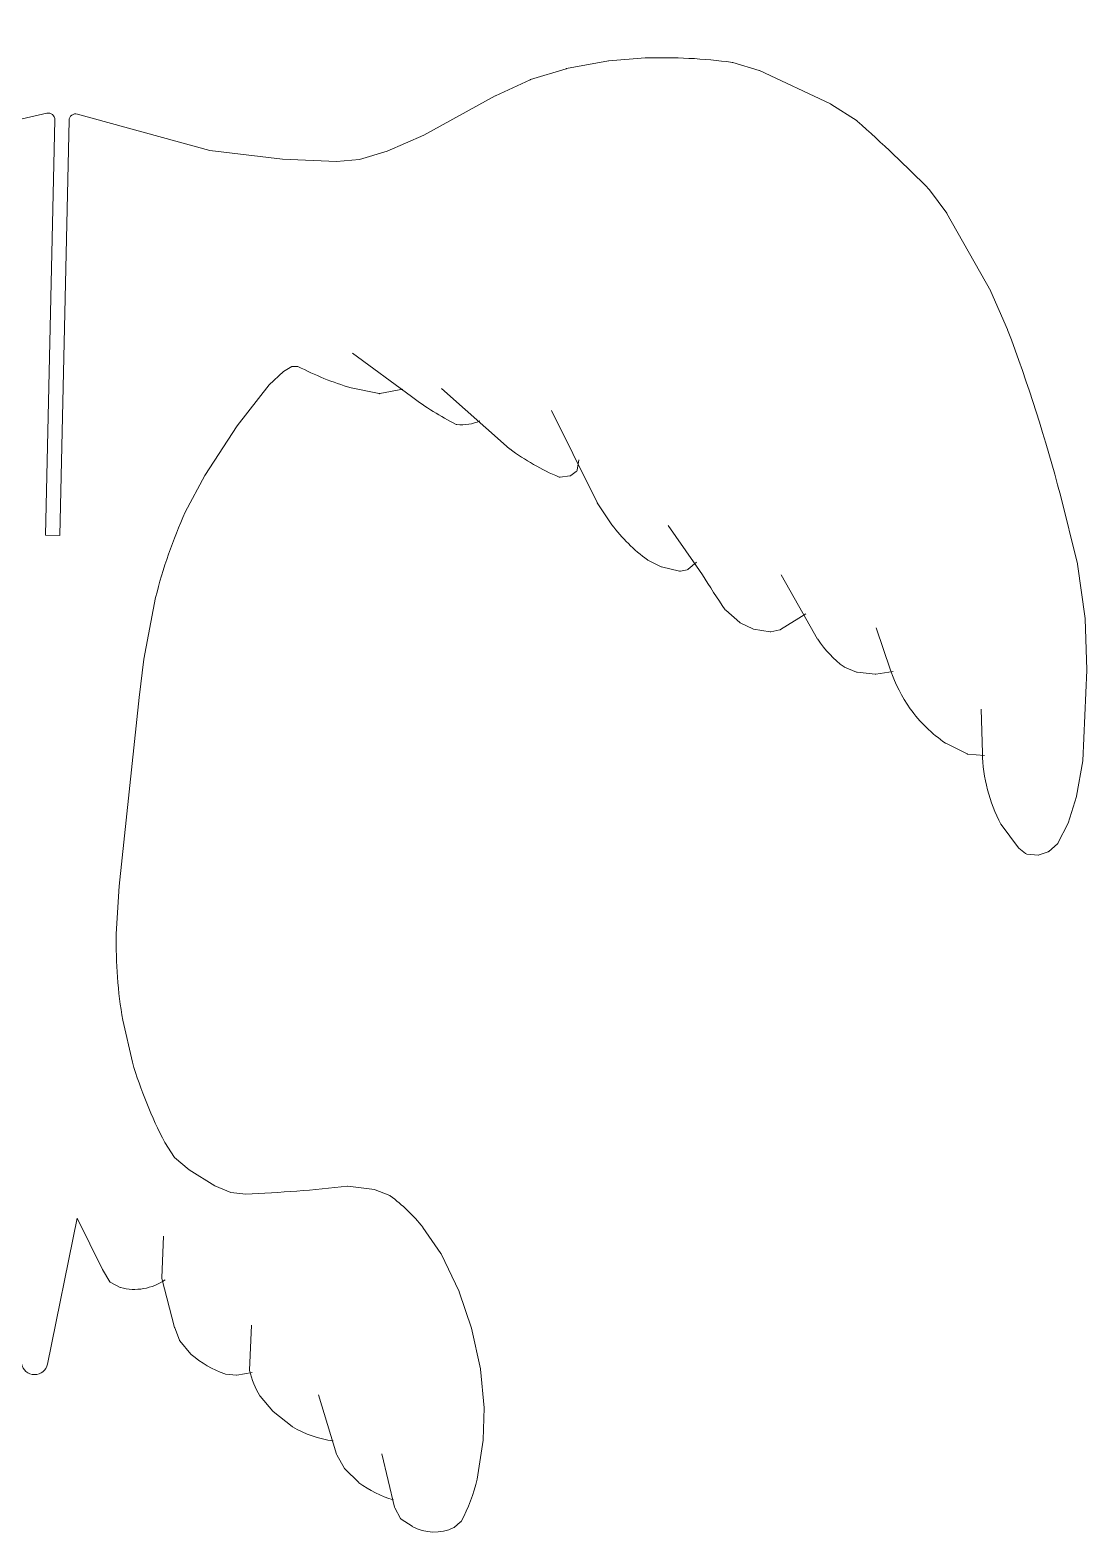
# Model space of a CAD drawing. Header units: centimetres. Extents: x -31.4 to 54.9, y -24.3 to 16.1.
# Drawn here: x 32.28 to 54.9, y -16.11 to 16.08 of the extents above; entities that cross this region are included whole.
import ezdxf

# ---------------------------------------------------------------- set-up
doc = ezdxf.new("R2010")
doc.units = ezdxf.units.CM
doc.header["$MEASUREMENT"] = 0
doc.layers.add('BY_13', color=7, linetype='Continuous')

msp = doc.modelspace()

# ---------------------------------------------------------------- linework, layer by layer
at = {"layer": 'BY_13', "lineweight": 9}
for points, knots in [([(52.64203, 1.54743), (52.64203, 1.54743), (52.64203, 1.54743), (52.64203, 1.54743), (52.64203, 1.54743), (52.64203, 1.54743), (52.66558, 0.60743), (52.66558, 0.60743), (52.66558, 0.60743), (52.67752, 0.076), (52.8126, -0.44514), (53.06038, -0.91537), (53.06038, -0.91537), (53.06038, -0.91537), (53.06508, -0.92007), (53.06508, -0.92007), (53.06508, -0.92007), (53.06508, -0.92007), (53.43638, -1.42297), (53.43638, -1.42297), (53.43638, -1.42297), (53.43638, -1.42297), (53.44578, -1.43237), (53.44578, -1.43237), (53.44578, -1.43237), (53.44578, -1.43237), (53.59148, -1.54517), (53.59148, -1.54517), (53.59148, -1.54517), (53.59829, -1.55044), (53.60643, -1.55368), (53.61498, -1.55457), (53.61498, -1.55457), (53.61498, -1.55457), (53.85938, -1.57807), (53.85938, -1.57807), (53.85938, -1.57807), (53.86587, -1.57788), (53.8723, -1.57624), (53.87818, -1.57337), (53.87818, -1.57337), (53.87818, -1.57337), (54.07088, -1.50757), (54.07088, -1.50757), (54.07088, -1.50757), (54.07614, -1.50541), (54.08089, -1.50221), (54.08498, -1.49817), (54.08498, -1.49817), (54.08498, -1.49817), (54.27298, -1.33837), (54.27298, -1.33837), (54.27298, -1.33837), (54.27688, -1.33428), (54.28008, -1.32949), (54.28238, -1.32427), (54.28238, -1.32427), (54.28238, -1.32427), (54.49858, -0.89657), (54.49858, -0.89657), (54.49858, -0.89657), (54.49858, -0.89657), (54.49858, -0.89187), (54.49858, -0.89187), (54.49858, -0.89187), (54.49858, -0.89187), (54.67718, -0.32317), (54.67718, -0.32317), (54.67718, -0.32317), (54.67718, -0.32317), (54.67718, -0.31847), (54.67718, -0.31847), (54.67718, -0.31847), (54.67718, -0.31847), (54.81818, 0.43823), (54.81818, 0.43823), (54.81818, 0.43823), (54.81818, 0.43823), (54.81818, 0.44293), (54.81818, 0.44293), (54.81818, 0.44293), (54.81818, 0.44293), (54.90278, 2.38403), (54.90278, 2.38403), (54.90278, 2.38403), (54.90278, 2.38403), (54.90278, 2.38873), (54.90278, 2.38873), (54.90278, 2.38873), (54.90278, 2.38873), (54.86518, 3.48383), (54.86518, 3.48383), (54.86518, 3.48383), (54.86518, 3.48383), (54.86518, 3.48853), (54.86518, 3.48853), (54.86518, 3.48853), (54.86518, 3.48853), (54.70068, 4.65413), (54.70068, 4.65413), (54.70068, 4.65413), (54.70068, 4.65413), (54.70068, 4.65883), (54.70068, 4.65883), (54.70068, 4.65883), (54.70068, 4.65883), (54.33408, 6.12523), (54.33408, 6.12523), (54.33408, 6.12523), (54.33408, 6.12523), (54.33408, 6.12523), (54.33408, 6.12523), (54.33408, 6.12523), (54.01791, 7.32472), (53.64144, 8.50742), (53.20608, 9.66903), (53.20608, 9.66903), (53.20608, 9.66903), (53.20608, 9.67373), (53.20608, 9.67373), (53.20608, 9.67373), (53.20608, 9.67373), (52.84888, 10.48683), (52.84888, 10.48683), (52.84888, 10.48683), (52.84888, 10.48683), (52.84888, 10.49153), (52.84888, 10.49153), (52.84888, 10.49153), (52.84888, 10.49153), (51.90418, 12.16003), (51.90418, 12.16003), (51.90418, 12.16003), (51.90418, 12.16003), (51.90418, 12.16473), (51.90418, 12.16473), (51.90418, 12.16473), (51.90418, 12.16473), (51.53288, 12.66293), (51.53288, 12.66293), (51.53288, 12.66293), (51.53288, 12.66293), (51.53288, 12.66763), (51.53288, 12.66763), (51.53288, 12.66763), (51.03388, 13.17349), (50.5182, 13.66257), (49.98658, 14.13403), (49.98658, 14.13403), (49.98658, 14.13403), (49.98188, 14.13873), (49.98188, 14.13873), (49.98188, 14.13873), (49.98188, 14.13873), (49.42258, 14.50063), (49.42258, 14.50063), (49.42258, 14.50063), (49.42258, 14.50063), (49.41788, 14.50533), (49.41788, 14.50533), (49.41788, 14.50533), (49.41788, 14.50533), (47.89508, 15.21973), (47.89508, 15.21973), (47.89508, 15.21973), (47.89508, 15.21973), (47.89038, 15.21973), (47.89038, 15.21973), (47.89038, 15.21973), (47.89038, 15.21973), (47.32168, 15.38893), (47.32168, 15.38893), (47.32168, 15.38893), (47.32168, 15.38893), (47.31228, 15.39363), (47.31228, 15.39363), (47.31228, 15.39363), (46.69705, 15.47621), (46.07618, 15.50765), (45.45578, 15.48763), (45.45578, 15.48763), (45.45578, 15.48763), (45.45108, 15.48763), (45.45108, 15.48763), (45.45108, 15.48763), (45.45108, 15.48763), (44.67088, 15.42653), (44.67088, 15.42653), (44.67088, 15.42653), (44.67088, 15.42653), (44.66618, 15.42653), (44.66618, 15.42653), (44.66618, 15.42653), (44.66618, 15.42653), (43.76378, 15.26203), (43.76378, 15.26203), (43.76378, 15.26203), (43.76378, 15.26203), (43.75908, 15.25733), (43.75908, 15.25733), (43.75908, 15.25733), (43.75908, 15.25733), (42.99298, 15.02703), (42.99298, 15.02703), (42.99298, 15.02703), (42.99298, 15.02703), (42.98358, 15.02233), (42.98358, 15.02233), (42.98358, 15.02233), (42.98358, 15.02233), (42.24098, 14.67453), (42.24098, 14.67453), (42.24098, 14.67453), (42.24098, 14.67453), (42.23628, 14.67453), (42.23628, 14.67453), (42.23628, 14.67453), (42.23628, 14.67453), (40.70878, 13.83323), (40.70878, 13.83323), (40.70878, 13.83323), (40.70878, 13.83323), (39.92388, 13.49013), (39.92388, 13.49013), (39.92388, 13.49013), (39.92388, 13.49013), (39.33168, 13.31153), (39.33168, 13.31153), (39.33168, 13.31153), (39.33168, 13.31153), (38.84288, 13.26923), (38.84288, 13.26923), (38.84288, 13.26923), (38.84288, 13.26923), (37.68198, 13.32093), (37.68198, 13.32093), (37.68198, 13.32093), (37.68198, 13.32093), (36.13098, 13.50893), (36.13098, 13.50893), (36.13098, 13.50893), (36.13098, 13.50893), (33.29712, 14.28443), (33.29712, 14.28443), (33.29712, 14.28443), (33.25524, 14.29684), (33.21002, 14.28889), (33.17492, 14.26295), (33.17492, 14.26295), (33.13981, 14.23705), (33.11894, 14.19645), (33.11852, 14.15283), (33.11852, 14.15283), (33.11852, 14.15283), (32.92112, 5.26513), (32.92112, 5.26513), (32.92112, 5.26513), (32.92112, 5.26513), (32.61562, 5.26983), (32.61562, 5.26983), (32.61562, 5.26983), (32.61562, 5.26983), (32.81302, 14.16223), (32.81302, 14.16223), (32.81302, 14.16223), (32.81339, 14.20585), (32.79389, 14.2473), (32.75995, 14.27475), (32.75995, 14.27475), (32.72602, 14.3022), (32.6817, 14.31272), (32.63912, 14.30323), (32.63912, 14.30323), (32.63912, 14.30323), (29.77212, 13.64993), (29.77212, 13.64993), (29.77212, 13.64993), (29.77212, 13.64993), (28.21172, 13.53243), (28.21172, 13.53243), (28.21172, 13.53243), (28.21172, 13.53243), (27.05082, 13.53243), (27.05082, 13.53243), (27.05082, 13.53243), (27.05082, 13.53243), (26.56672, 13.59353), (26.56672, 13.59353), (26.56672, 13.59353), (26.56672, 13.59353), (25.98392, 13.79563), (25.98392, 13.79563), (25.98392, 13.79563), (25.98392, 13.79563), (25.21312, 14.17163), (25.21312, 14.17163), (25.21312, 14.17163), (25.21312, 14.17163), (23.72322, 15.08343), (23.72322, 15.08343), (23.72322, 15.08343), (23.72322, 15.08343), (23.72322, 15.08813), (23.72322, 15.08813), (23.72322, 15.08813), (23.72322, 15.08813), (22.99002, 15.46413), (22.99002, 15.46413), (22.99002, 15.46413), (22.99002, 15.46413), (22.98532, 15.46883), (22.98532, 15.46883), (22.98532, 15.46883), (22.98532, 15.46883), (22.22862, 15.73673), (22.22862, 15.73673), (22.22862, 15.73673), (22.22862, 15.73673), (22.22392, 15.73673), (22.22392, 15.73673), (22.22392, 15.73673), (22.22392, 15.73673), (21.33092, 15.94353), (21.33092, 15.94353), (21.33092, 15.94353), (21.33092, 15.94353), (21.32617, 15.94353), (21.32617, 15.94353), (21.32617, 15.94353), (21.32617, 15.94353), (20.54602, 16.03753), (20.54602, 16.03753), (20.54602, 16.03753), (20.54602, 16.03753), (20.54602, 16.03753), (20.54602, 16.03753), (20.54602, 16.03753), (19.92623, 16.08434), (19.30376, 16.07959), (18.68482, 16.02343), (18.68482, 16.02343), (18.68482, 16.02343), (18.67537, 16.02343), (18.67537, 16.02343), (18.67537, 16.02343), (18.67537, 16.02343), (18.10202, 15.88243), (18.10202, 15.88243), (18.10202, 15.88243), (18.10202, 15.88243), (18.09262, 15.87773), (18.09262, 15.87773), (18.09262, 15.87773), (18.09262, 15.87773), (16.54162, 15.22913), (16.54162, 15.22913), (16.54162, 15.22913), (16.54162, 15.22913), (16.53692, 15.22913), (16.53692, 15.22913), (16.53692, 15.22913), (16.53692, 15.22913), (15.96352, 14.89073), (15.96352, 14.89073), (15.96352, 14.89073), (15.96352, 14.89073), (15.95412, 14.88603), (15.95412, 14.88603), (15.95412, 14.88603), (15.4045, 14.43864), (14.86997, 13.9731), (14.35142, 13.49013), (14.35142, 13.49013), (14.35142, 13.49013), (14.34672, 13.48543), (14.34672, 13.48543), (14.34672, 13.48543), (14.34672, 13.48543), (13.95662, 13.00603), (13.95662, 13.00603), (13.95662, 13.00603), (13.95662, 13.00603), (13.95192, 13.00133), (13.95192, 13.00133), (13.95192, 13.00133), (13.95192, 13.00133), (12.93672, 11.37043), (12.93672, 11.37043), (12.93672, 11.37043), (12.93672, 11.37043), (12.93672, 11.37043), (12.93672, 11.37043), (12.93672, 11.37043), (12.93672, 11.37043), (12.54662, 10.57143), (12.54662, 10.57143), (12.54662, 10.57143), (12.54662, 10.57143), (12.54662, 10.57143), (12.54662, 10.57143), (12.54662, 10.57143), (12.05861, 9.42825), (11.62885, 8.26119), (11.25882, 7.07463), (11.25882, 7.07463), (11.25882, 7.07463), (10.82642, 5.62703), (10.82642, 5.62703), (10.82642, 5.62703), (10.82642, 5.62703), (10.82642, 5.62233), (10.82642, 5.62233), (10.82642, 5.62233), (10.82642, 5.62233), (10.61022, 4.47083), (10.61022, 4.47083), (10.61022, 4.47083), (10.61022, 4.47083), (10.61022, 4.46143), (10.61022, 4.46143), (10.61022, 4.46143), (10.61022, 4.46143), (10.53032, 3.36633), (10.53032, 3.36633), (10.53032, 3.36633), (10.53032, 3.36633), (10.53032, 3.36633), (10.53032, 3.36633), (10.53032, 3.36633), (10.53032, 3.36633), (10.52562, 1.42053), (10.52562, 1.42053), (10.52562, 1.42053), (10.52562, 1.42053), (10.52562, 1.41583), (10.52562, 1.41583), (10.52562, 1.41583), (10.52562, 1.41583), (10.63372, 0.65913), (10.63372, 0.65913), (10.63372, 0.65913), (10.63372, 0.65913), (10.63372, 0.64973), (10.63372, 0.64973), (10.63372, 0.64973), (10.63372, 0.64973), (10.78412, 0.07633), (10.78412, 0.07633), (10.78412, 0.07633), (10.78412, 0.07633), (10.78882, 0.07163), (10.78882, 0.07163), (10.78882, 0.07163), (10.78882, 0.07163), (10.98152, -0.36547), (10.98152, -0.36547), (10.98152, -0.36547), (10.98372, -0.37074), (10.98692, -0.37553), (10.99092, -0.37957), (10.99092, -0.37957), (10.99092, -0.37957), (11.16952, -0.54877), (11.16952, -0.54877), (11.16952, -0.54877), (11.17356, -0.55277), (11.17835, -0.55596), (11.18362, -0.55817), (11.18362, -0.55817), (11.18362, -0.55817), (11.37632, -0.63337), (11.37632, -0.63337), (11.37632, -0.63337), (11.38214, -0.63624), (11.38858, -0.63788), (11.39512, -0.63807), (11.39512, -0.63807), (11.39512, -0.63807), (11.63952, -0.62867), (11.63952, -0.62867), (11.63952, -0.62867), (11.64802, -0.62778), (11.65615, -0.62454), (11.66302, -0.61927), (11.66302, -0.61927), (11.66302, -0.61927), (11.81342, -0.51117), (11.81342, -0.51117), (11.81342, -0.51117), (11.81342, -0.51117), (11.82282, -0.50177), (11.82282, -0.50177), (11.82282, -0.50177), (11.82282, -0.50177), (12.21762, -0.01767), (12.21762, -0.01767), (12.21762, -0.01767), (12.21762, -0.01767), (12.22232, -0.00827), (12.22232, -0.00827), (12.22232, -0.00827), (12.48876, 0.44791), (12.6464, 0.95922), (12.68287, 1.48633), (12.68287, 1.48633), (12.68287, 1.48633), (12.74872, 2.43103), (12.74872, 2.43103), (12.74872, 2.43103), (12.74872, 2.43103), (12.74872, 2.43103), (12.74872, 2.43103)], [0, 0, 0, 0, 0.00775194, 0.00775194, 0.00775194, 0.00775194, 0.01550388, 0.01550388, 0.01550388, 0.01550388, 0.02325581, 0.02325581, 0.02325581, 0.02325581, 0.03100775, 0.03100775, 0.03100775, 0.03100775, 0.03875969, 0.03875969, 0.03875969, 0.03875969, 0.04651163, 0.04651163, 0.04651163, 0.04651163, 0.05426357, 0.05426357, 0.05426357, 0.05426357, 0.0620155, 0.0620155, 0.0620155, 0.0620155, 0.06976744, 0.06976744, 0.06976744, 0.06976744, 0.07751938, 0.07751938, 0.07751938, 0.07751938, 0.08527132, 0.08527132, 0.08527132, 0.08527132, 0.09302326, 0.09302326, 0.09302326, 0.09302326, 0.10077519, 0.10077519, 0.10077519, 0.10077519, 0.10852713, 0.10852713, 0.10852713, 0.10852713, 0.11627907, 0.11627907, 0.11627907, 0.11627907, 0.12403101, 0.12403101, 0.12403101, 0.12403101, 0.13178295, 0.13178295, 0.13178295, 0.13178295, 0.13953488, 0.13953488, 0.13953488, 0.13953488, 0.14728682, 0.14728682, 0.14728682, 0.14728682, 0.15503876, 0.15503876, 0.15503876, 0.15503876, 0.1627907, 0.1627907, 0.1627907, 0.1627907, 0.17054264, 0.17054264, 0.17054264, 0.17054264, 0.17829457, 0.17829457, 0.17829457, 0.17829457, 0.18604651, 0.18604651, 0.18604651, 0.18604651, 0.19379845, 0.19379845, 0.19379845, 0.19379845, 0.20155039, 0.20155039, 0.20155039, 0.20155039, 0.20930233, 0.20930233, 0.20930233, 0.20930233, 0.21705426, 0.21705426, 0.21705426, 0.21705426, 0.2248062, 0.2248062, 0.2248062, 0.2248062, 0.23255814, 0.23255814, 0.23255814, 0.23255814, 0.24031008, 0.24031008, 0.24031008, 0.24031008, 0.24806202, 0.24806202, 0.24806202, 0.24806202, 0.25581395, 0.25581395, 0.25581395, 0.25581395, 0.26356589, 0.26356589, 0.26356589, 0.26356589, 0.27131783, 0.27131783, 0.27131783, 0.27131783, 0.27906977, 0.27906977, 0.27906977, 0.27906977, 0.28682171, 0.28682171, 0.28682171, 0.28682171, 0.29457364, 0.29457364, 0.29457364, 0.29457364, 0.30232558, 0.30232558, 0.30232558, 0.30232558, 0.31007752, 0.31007752, 0.31007752, 0.31007752, 0.31782946, 0.31782946, 0.31782946, 0.31782946, 0.3255814, 0.3255814, 0.3255814, 0.3255814, 0.33333333, 0.33333333, 0.33333333, 0.33333333, 0.34108527, 0.34108527, 0.34108527, 0.34108527, 0.34883721, 0.34883721, 0.34883721, 0.34883721, 0.35658915, 0.35658915, 0.35658915, 0.35658915, 0.36434109, 0.36434109, 0.36434109, 0.36434109, 0.37209302, 0.37209302, 0.37209302, 0.37209302, 0.37984496, 0.37984496, 0.37984496, 0.37984496, 0.3875969, 0.3875969, 0.3875969, 0.3875969, 0.39534884, 0.39534884, 0.39534884, 0.39534884, 0.40310078, 0.40310078, 0.40310078, 0.40310078, 0.41085271, 0.41085271, 0.41085271, 0.41085271, 0.41860465, 0.41860465, 0.41860465, 0.41860465, 0.42635659, 0.42635659, 0.42635659, 0.42635659, 0.43410853, 0.43410853, 0.43410853, 0.43410853, 0.44186047, 0.44186047, 0.44186047, 0.44186047, 0.4496124, 0.4496124, 0.4496124, 0.4496124, 0.45736434, 0.45736434, 0.45736434, 0.45736434, 0.46511628, 0.46511628, 0.46511628, 0.46511628, 0.47286822, 0.47286822, 0.47286822, 0.47286822, 0.48062016, 0.48062016, 0.48062016, 0.48062016, 0.48837209, 0.48837209, 0.48837209, 0.48837209, 0.49612403, 0.49612403, 0.49612403, 0.49612403, 0.50387597, 0.50387597, 0.50387597, 0.50387597, 0.51162791, 0.51162791, 0.51162791, 0.51162791, 0.51937984, 0.51937984, 0.51937984, 0.51937984, 0.52713178, 0.52713178, 0.52713178, 0.52713178, 0.53488372, 0.53488372, 0.53488372, 0.53488372, 0.54263566, 0.54263566, 0.54263566, 0.54263566, 0.5503876, 0.5503876, 0.5503876, 0.5503876, 0.55813953, 0.55813953, 0.55813953, 0.55813953, 0.56589147, 0.56589147, 0.56589147, 0.56589147, 0.57364341, 0.57364341, 0.57364341, 0.57364341, 0.58139535, 0.58139535, 0.58139535, 0.58139535, 0.58914729, 0.58914729, 0.58914729, 0.58914729, 0.59689922, 0.59689922, 0.59689922, 0.59689922, 0.60465116, 0.60465116, 0.60465116, 0.60465116, 0.6124031, 0.6124031, 0.6124031, 0.6124031, 0.62015504, 0.62015504, 0.62015504, 0.62015504, 0.62790698, 0.62790698, 0.62790698, 0.62790698, 0.63565891, 0.63565891, 0.63565891, 0.63565891, 0.64341085, 0.64341085, 0.64341085, 0.64341085, 0.65116279, 0.65116279, 0.65116279, 0.65116279, 0.65891473, 0.65891473, 0.65891473, 0.65891473, 0.66666667, 0.66666667, 0.66666667, 0.66666667, 0.6744186, 0.6744186, 0.6744186, 0.6744186, 0.68217054, 0.68217054, 0.68217054, 0.68217054, 0.68992248, 0.68992248, 0.68992248, 0.68992248, 0.69767442, 0.69767442, 0.69767442, 0.69767442, 0.70542636, 0.70542636, 0.70542636, 0.70542636, 0.71317829, 0.71317829, 0.71317829, 0.71317829, 0.72093023, 0.72093023, 0.72093023, 0.72093023, 0.72868217, 0.72868217, 0.72868217, 0.72868217, 0.73643411, 0.73643411, 0.73643411, 0.73643411, 0.74418605, 0.74418605, 0.74418605, 0.74418605, 0.75193798, 0.75193798, 0.75193798, 0.75193798, 0.75968992, 0.75968992, 0.75968992, 0.75968992, 0.76744186, 0.76744186, 0.76744186, 0.76744186, 0.7751938, 0.7751938, 0.7751938, 0.7751938, 0.78294574, 0.78294574, 0.78294574, 0.78294574, 0.79069767, 0.79069767, 0.79069767, 0.79069767, 0.79844961, 0.79844961, 0.79844961, 0.79844961, 0.80620155, 0.80620155, 0.80620155, 0.80620155, 0.81395349, 0.81395349, 0.81395349, 0.81395349, 0.82170543, 0.82170543, 0.82170543, 0.82170543, 0.82945736, 0.82945736, 0.82945736, 0.82945736, 0.8372093, 0.8372093, 0.8372093, 0.8372093, 0.84496124, 0.84496124, 0.84496124, 0.84496124, 0.85271318, 0.85271318, 0.85271318, 0.85271318, 0.86046512, 0.86046512, 0.86046512, 0.86046512, 0.86821705, 0.86821705, 0.86821705, 0.86821705, 0.87596899, 0.87596899, 0.87596899, 0.87596899, 0.88372093, 0.88372093, 0.88372093, 0.88372093, 0.89147287, 0.89147287, 0.89147287, 0.89147287, 0.89922481, 0.89922481, 0.89922481, 0.89922481, 0.90697674, 0.90697674, 0.90697674, 0.90697674, 0.91472868, 0.91472868, 0.91472868, 0.91472868, 0.92248062, 0.92248062, 0.92248062, 0.92248062, 0.93023256, 0.93023256, 0.93023256, 0.93023256, 0.9379845, 0.9379845, 0.9379845, 0.9379845, 0.94573643, 0.94573643, 0.94573643, 0.94573643, 0.95348837, 0.95348837, 0.95348837, 0.95348837, 0.96124031, 0.96124031, 0.96124031, 0.96124031, 0.96899225, 0.96899225, 0.96899225, 0.96899225, 0.97674419, 0.97674419, 0.97674419, 0.97674419, 0.98449612, 0.98449612, 0.98449612, 0.98449612, 1, 1, 1, 1]), ([(39.18598, 9.16613), (39.18598, 9.16613), (39.18598, 9.16613), (39.18598, 9.16613), (39.18598, 9.16613), (39.18598, 9.16613), (40.44558, 8.24023), (40.44558, 8.24023), (40.44558, 8.24023), (40.7461, 8.01209), (41.06701, 7.81229), (41.40438, 7.64333), (41.40438, 7.64333), (41.4088, 7.64098), (41.41354, 7.63943), (41.41848, 7.63863), (41.41848, 7.63863), (41.58716, 7.62067), (41.75754, 7.64826), (41.91198, 7.71853), (41.91198, 7.71853), (41.91198, 7.71853), (41.91198, 7.71853), (41.91198, 7.71853)], [0, 0, 0, 0, 0.14285714, 0.14285714, 0.14285714, 0.14285714, 0.28571429, 0.28571429, 0.28571429, 0.28571429, 0.42857143, 0.42857143, 0.42857143, 0.42857143, 0.57142857, 0.57142857, 0.57142857, 0.57142857, 0.71428571, 0.71428571, 0.71428571, 0.71428571, 1, 1, 1, 1]), ([(39.81108, -14.39497), (39.81108, -14.39497), (39.81108, -14.39497), (39.81108, -14.39497), (39.81108, -14.39497), (39.81108, -14.39497), (40.08368, -15.53707), (40.08368, -15.53707), (40.08368, -15.53707), (40.08368, -15.53707), (40.08838, -15.55117), (40.08838, -15.55117), (40.08838, -15.55117), (40.08838, -15.55117), (40.21058, -15.77677), (40.21058, -15.77677), (40.21058, -15.77677), (40.21368, -15.78411), (40.21852, -15.79054), (40.22468, -15.79557), (40.22468, -15.79557), (40.22468, -15.79557), (40.45968, -15.94597), (40.45968, -15.94597), (40.45968, -15.94597), (40.45968, -15.94597), (40.45968, -15.95067), (40.45968, -15.95067), (40.45968, -15.95067), (40.7367, -16.10027), (41.06814, -16.10911), (41.35268, -15.97417), (41.35268, -15.97417), (41.35268, -15.97417), (41.36208, -15.96947), (41.36208, -15.96947), (41.36208, -15.96947), (41.36208, -15.96947), (41.49838, -15.85197), (41.49838, -15.85197), (41.49838, -15.85197), (41.50195, -15.84934), (41.5051, -15.84619), (41.50778, -15.84257), (41.50778, -15.84257), (41.66438, -15.55789), (41.77986, -15.25258), (41.85088, -14.93547), (41.85088, -14.93547), (41.85088, -14.93547), (41.85088, -14.93547), (41.85088, -14.93547), (41.85088, -14.93547), (41.85088, -14.93547), (41.98248, -14.10357), (41.98248, -14.10357), (41.98248, -14.10357), (41.98248, -14.10357), (41.98248, -14.09417), (41.98248, -14.09417), (41.98248, -14.09417), (41.98248, -14.09417), (42.00128, -13.41267), (42.00128, -13.41267), (42.00128, -13.41267), (42.00128, -13.41267), (42.00128, -13.40797), (42.00128, -13.40797), (42.00128, -13.40797), (42.00128, -13.40797), (41.92138, -12.58077), (41.92138, -12.58077), (41.92138, -12.58077), (41.92138, -12.58077), (41.92138, -12.57607), (41.92138, -12.57607), (41.92138, -12.57607), (41.92138, -12.57607), (41.73338, -11.70657), (41.73338, -11.70657), (41.73338, -11.70657), (41.73338, -11.70657), (41.72868, -11.70187), (41.72868, -11.70187), (41.72868, -11.70187), (41.72868, -11.70187), (41.47018, -10.92637), (41.47018, -10.92637), (41.47018, -10.92637), (41.47018, -10.92637), (41.46548, -10.92167), (41.46548, -10.92167), (41.46548, -10.92167), (41.46548, -10.92167), (41.08008, -10.11327), (41.08008, -10.11327), (41.08008, -10.11327), (41.08008, -10.11327), (41.07538, -10.10387), (41.07538, -10.10387), (41.07538, -10.10387), (41.07538, -10.10387), (40.68998, -9.54927), (40.68998, -9.54927), (40.68998, -9.54927), (40.68998, -9.54927), (40.68998, -9.54457), (40.68998, -9.54457), (40.68998, -9.54457), (40.4884, -9.2895), (40.25283, -9.06339), (39.98968, -8.87247), (39.98968, -8.87247), (39.98968, -8.87247), (39.98028, -8.86777), (39.98028, -8.86777), (39.98028, -8.86777), (39.98028, -8.86777), (39.67008, -8.74087), (39.67008, -8.74087), (39.67008, -8.74087), (39.67008, -8.74087), (39.65598, -8.73617), (39.65598, -8.73617), (39.65598, -8.73617), (39.65598, -8.73617), (39.08728, -8.66567), (39.08728, -8.66567), (39.08728, -8.66567), (39.08728, -8.66567), (39.07788, -8.66567), (39.07788, -8.66567), (39.07788, -8.66567), (38.35464, -8.74694), (37.62882, -8.80338), (36.90173, -8.83487), (36.90173, -8.83487), (36.90173, -8.83487), (36.57748, -8.80197), (36.57748, -8.80197), (36.57748, -8.80197), (36.57748, -8.80197), (36.23908, -8.65627), (36.23908, -8.65627), (36.23908, -8.65627), (36.23908, -8.65627), (35.68448, -8.31787), (35.68448, -8.31787), (35.68448, -8.31787), (35.68448, -8.31787), (35.37428, -8.04997), (35.37428, -8.04997), (35.37428, -8.04997), (35.37428, -8.04997), (35.16748, -7.73037), (35.16748, -7.73037), (35.16748, -7.73037), (34.88102, -7.18066), (34.64804, -6.60453), (34.47188, -6.01017), (34.47188, -6.01017), (34.47188, -6.01017), (34.26508, -5.11247), (34.26508, -5.11247), (34.26508, -5.11247), (34.16243, -4.50241), (34.1168, -3.88394), (34.12878, -3.26537), (34.12878, -3.26537), (34.12878, -3.26537), (34.18988, -2.24077), (34.18988, -2.24077), (34.18988, -2.24077), (34.18988, -2.24077), (34.61758, 1.79653), (34.61758, 1.79653), (34.61758, 1.79653), (34.61758, 1.79653), (34.71628, 2.61433), (34.71628, 2.61433), (34.71628, 2.61433), (34.71628, 2.61433), (34.97008, 3.93503), (34.97008, 3.93503), (34.97008, 3.93503), (35.12565, 4.56238), (35.33804, 5.17442), (35.60458, 5.76333), (35.60458, 5.76333), (35.60458, 5.76333), (36.02288, 6.54823), (36.02288, 6.54823), (36.02288, 6.54823), (36.02288, 6.54823), (36.71378, 7.61043), (36.71378, 7.61043), (36.71378, 7.61043), (36.71378, 7.61043), (37.39998, 8.48933), (37.39998, 8.48933), (37.39998, 8.48933), (37.39998, 8.48933), (37.70548, 8.77603), (37.70548, 8.77603), (37.70548, 8.77603), (37.70548, 8.77603), (37.88878, 8.88413), (37.88878, 8.88413), (37.88878, 8.88413), (37.88878, 8.88413), (38.01568, 8.88413), (38.01568, 8.88413), (38.01568, 8.88413), (38.37974, 8.69571), (38.76049, 8.54155), (39.15308, 8.42353), (39.15308, 8.42353), (39.15308, 8.42353), (39.15778, 8.42353), (39.15778, 8.42353), (39.15778, 8.42353), (39.15778, 8.42353), (39.75468, 8.30133), (39.75468, 8.30133), (39.75468, 8.30133), (39.75933, 8.30062), (39.76408, 8.30062), (39.76878, 8.30133), (39.76878, 8.30133), (39.76878, 8.30133), (40.26228, 8.39533), (40.26228, 8.39533), (40.26228, 8.39533), (40.26228, 8.39533), (40.26228, 8.39533), (40.26228, 8.39533)], [0, 0, 0, 0, 0.01666667, 0.01666667, 0.01666667, 0.01666667, 0.03333333, 0.03333333, 0.03333333, 0.03333333, 0.05, 0.05, 0.05, 0.05, 0.06666667, 0.06666667, 0.06666667, 0.06666667, 0.08333333, 0.08333333, 0.08333333, 0.08333333, 0.1, 0.1, 0.1, 0.1, 0.11666667, 0.11666667, 0.11666667, 0.11666667, 0.13333333, 0.13333333, 0.13333333, 0.13333333, 0.15, 0.15, 0.15, 0.15, 0.16666667, 0.16666667, 0.16666667, 0.16666667, 0.18333333, 0.18333333, 0.18333333, 0.18333333, 0.2, 0.2, 0.2, 0.2, 0.21666667, 0.21666667, 0.21666667, 0.21666667, 0.23333333, 0.23333333, 0.23333333, 0.23333333, 0.25, 0.25, 0.25, 0.25, 0.26666667, 0.26666667, 0.26666667, 0.26666667, 0.28333333, 0.28333333, 0.28333333, 0.28333333, 0.3, 0.3, 0.3, 0.3, 0.31666667, 0.31666667, 0.31666667, 0.31666667, 0.33333333, 0.33333333, 0.33333333, 0.33333333, 0.35, 0.35, 0.35, 0.35, 0.36666667, 0.36666667, 0.36666667, 0.36666667, 0.38333333, 0.38333333, 0.38333333, 0.38333333, 0.4, 0.4, 0.4, 0.4, 0.41666667, 0.41666667, 0.41666667, 0.41666667, 0.43333333, 0.43333333, 0.43333333, 0.43333333, 0.45, 0.45, 0.45, 0.45, 0.46666667, 0.46666667, 0.46666667, 0.46666667, 0.48333333, 0.48333333, 0.48333333, 0.48333333, 0.5, 0.5, 0.5, 0.5, 0.51666667, 0.51666667, 0.51666667, 0.51666667, 0.53333333, 0.53333333, 0.53333333, 0.53333333, 0.55, 0.55, 0.55, 0.55, 0.56666667, 0.56666667, 0.56666667, 0.56666667, 0.58333333, 0.58333333, 0.58333333, 0.58333333, 0.6, 0.6, 0.6, 0.6, 0.61666667, 0.61666667, 0.61666667, 0.61666667, 0.63333333, 0.63333333, 0.63333333, 0.63333333, 0.65, 0.65, 0.65, 0.65, 0.66666667, 0.66666667, 0.66666667, 0.66666667, 0.68333333, 0.68333333, 0.68333333, 0.68333333, 0.7, 0.7, 0.7, 0.7, 0.71666667, 0.71666667, 0.71666667, 0.71666667, 0.73333333, 0.73333333, 0.73333333, 0.73333333, 0.75, 0.75, 0.75, 0.75, 0.76666667, 0.76666667, 0.76666667, 0.76666667, 0.78333333, 0.78333333, 0.78333333, 0.78333333, 0.8, 0.8, 0.8, 0.8, 0.81666667, 0.81666667, 0.81666667, 0.81666667, 0.83333333, 0.83333333, 0.83333333, 0.83333333, 0.85, 0.85, 0.85, 0.85, 0.86666667, 0.86666667, 0.86666667, 0.86666667, 0.88333333, 0.88333333, 0.88333333, 0.88333333, 0.9, 0.9, 0.9, 0.9, 0.91666667, 0.91666667, 0.91666667, 0.91666667, 0.93333333, 0.93333333, 0.93333333, 0.93333333, 0.95, 0.95, 0.95, 0.95, 0.96666667, 0.96666667, 0.96666667, 0.96666667, 1, 1, 1, 1]), ([(41.08948, 8.40943), (41.08948, 8.40943), (41.08948, 8.40943), (41.08948, 8.40943), (41.08948, 8.40943), (41.08948, 8.40943), (42.54648, 7.11693), (42.54648, 7.11693), (42.54648, 7.11693), (42.54648, 7.11693), (42.55118, 7.11693), (42.55118, 7.11693), (42.55118, 7.11693), (42.87797, 6.87681), (43.23118, 6.67494), (43.60398, 6.51533), (43.60398, 6.51533), (43.61126, 6.51171), (43.61935, 6.51011), (43.62748, 6.51063), (43.62748, 6.51063), (43.62748, 6.51063), (43.83898, 6.53883), (43.83898, 6.53883), (43.83898, 6.53883), (43.84584, 6.54047), (43.85228, 6.54372), (43.85778, 6.54823), (43.85778, 6.54823), (43.85778, 6.54823), (43.97058, 6.63283), (43.97058, 6.63283), (43.97058, 6.63283), (43.98007, 6.63955), (43.98679, 6.64961), (43.98938, 6.66103), (43.98938, 6.66103), (43.98938, 6.66103), (44.02698, 6.88193), (44.02698, 6.88193), (44.02698, 6.88193), (44.02698, 6.88193), (44.02698, 6.88193), (44.02698, 6.88193)], [0, 0, 0, 0, 0.08333333, 0.08333333, 0.08333333, 0.08333333, 0.16666667, 0.16666667, 0.16666667, 0.16666667, 0.25, 0.25, 0.25, 0.25, 0.33333333, 0.33333333, 0.33333333, 0.33333333, 0.41666667, 0.41666667, 0.41666667, 0.41666667, 0.5, 0.5, 0.5, 0.5, 0.58333333, 0.58333333, 0.58333333, 0.58333333, 0.66666667, 0.66666667, 0.66666667, 0.66666667, 0.75, 0.75, 0.75, 0.75, 0.83333333, 0.83333333, 0.83333333, 0.83333333, 1, 1, 1, 1]), ([(43.44418, 7.93943), (43.44418, 7.93943), (43.44418, 7.93943), (43.44418, 7.93943), (43.44418, 7.93943), (43.44418, 7.93943), (43.90008, 7.01823), (43.90008, 7.01823), (43.90008, 7.01823), (43.90008, 7.01823), (44.42178, 5.97013), (44.42178, 5.97013), (44.42178, 5.97013), (44.42178, 5.97013), (44.42178, 5.96543), (44.42178, 5.96543), (44.42178, 5.96543), (44.42178, 5.96543), (44.73668, 5.49543), (44.73668, 5.49543), (44.73668, 5.49543), (44.73668, 5.49543), (44.73668, 5.49543), (44.73668, 5.49543), (44.73668, 5.49543), (44.95105, 5.20769), (45.20767, 4.95418), (45.49808, 4.74343), (45.49808, 4.74343), (45.49808, 4.74343), (45.50278, 4.73873), (45.50278, 4.73873), (45.50278, 4.73873), (45.50278, 4.73873), (45.78948, 4.59303), (45.78948, 4.59303), (45.78948, 4.59303), (45.78948, 4.59303), (45.79888, 4.59303), (45.79888, 4.59303), (45.79888, 4.59303), (45.79888, 4.59303), (46.17958, 4.49903), (46.17958, 4.49903), (46.17958, 4.49903), (46.18729, 4.49705), (46.19532, 4.49705), (46.20308, 4.49903), (46.20308, 4.49903), (46.20308, 4.49903), (46.34878, 4.53193), (46.34878, 4.53193), (46.34878, 4.53193), (46.35569, 4.53343), (46.36217, 4.53668), (46.36758, 4.54133), (46.36758, 4.54133), (46.36758, 4.54133), (46.54613, 4.69173), (46.54613, 4.69173), (46.54613, 4.69173), (46.54613, 4.69173), (46.54613, 4.69173), (46.54613, 4.69173)], [0, 0, 0, 0, 0.05882353, 0.05882353, 0.05882353, 0.05882353, 0.11764706, 0.11764706, 0.11764706, 0.11764706, 0.17647059, 0.17647059, 0.17647059, 0.17647059, 0.23529412, 0.23529412, 0.23529412, 0.23529412, 0.29411765, 0.29411765, 0.29411765, 0.29411765, 0.35294118, 0.35294118, 0.35294118, 0.35294118, 0.41176471, 0.41176471, 0.41176471, 0.41176471, 0.47058824, 0.47058824, 0.47058824, 0.47058824, 0.52941176, 0.52941176, 0.52941176, 0.52941176, 0.58823529, 0.58823529, 0.58823529, 0.58823529, 0.64705882, 0.64705882, 0.64705882, 0.64705882, 0.70588235, 0.70588235, 0.70588235, 0.70588235, 0.76470588, 0.76470588, 0.76470588, 0.76470588, 0.82352941, 0.82352941, 0.82352941, 0.82352941, 0.88235294, 0.88235294, 0.88235294, 0.88235294, 1, 1, 1, 1]), ([(45.93988, 5.47663), (45.93988, 5.47663), (45.93988, 5.47663), (45.93988, 5.47663), (45.93988, 5.47663), (45.93988, 5.47663), (46.48038, 4.70113), (46.48038, 4.70113), (46.48038, 4.70113), (46.48038, 4.70113), (46.67308, 4.42383), (46.67308, 4.42383), (46.67308, 4.42383), (46.83053, 4.17116), (46.99353, 3.92201), (47.16183, 3.67653), (47.16183, 3.67653), (47.16183, 3.67653), (47.17128, 3.66713), (47.17128, 3.66713), (47.17128, 3.66713), (47.17128, 3.66713), (47.47203, 3.40393), (47.47203, 3.40393), (47.47203, 3.40393), (47.47203, 3.40393), (47.48148, 3.39453), (47.48148, 3.39453), (47.48148, 3.39453), (47.48148, 3.39453), (47.75408, 3.26763), (47.75408, 3.26763), (47.75408, 3.26763), (47.75408, 3.26763), (47.76818, 3.26293), (47.76818, 3.26293), (47.76818, 3.26293), (47.76818, 3.26293), (48.12068, 3.20183), (48.12068, 3.20183), (48.12068, 3.20183), (48.12688, 3.20056), (48.13323, 3.20056), (48.13948, 3.20183), (48.13948, 3.20183), (48.13948, 3.20183), (48.33218, 3.24413), (48.33218, 3.24413), (48.33218, 3.24413), (48.33707, 3.24483), (48.34186, 3.24643), (48.34628, 3.24883), (48.34628, 3.24883), (48.34628, 3.24883), (48.88678, 3.58723), (48.88678, 3.58723), (48.88678, 3.58723), (48.88678, 3.58723), (48.88678, 3.58723), (48.88678, 3.58723)], [0, 0, 0, 0, 0.0625, 0.0625, 0.0625, 0.0625, 0.125, 0.125, 0.125, 0.125, 0.1875, 0.1875, 0.1875, 0.1875, 0.25, 0.25, 0.25, 0.25, 0.3125, 0.3125, 0.3125, 0.3125, 0.375, 0.375, 0.375, 0.375, 0.4375, 0.4375, 0.4375, 0.4375, 0.5, 0.5, 0.5, 0.5, 0.5625, 0.5625, 0.5625, 0.5625, 0.625, 0.625, 0.625, 0.625, 0.6875, 0.6875, 0.6875, 0.6875, 0.75, 0.75, 0.75, 0.75, 0.8125, 0.8125, 0.8125, 0.8125, 0.875, 0.875, 0.875, 0.875, 1, 1, 1, 1]), ([(48.35568, 4.41913), (48.35568, 4.41913), (48.35568, 4.41913), (48.35568, 4.41913), (48.35568, 4.41913), (48.35568, 4.41913), (48.82098, 3.60133), (48.82098, 3.60133), (48.82098, 3.60133), (48.82098, 3.60133), (49.13588, 3.04673), (49.13588, 3.04673), (49.13588, 3.04673), (49.13588, 3.04673), (49.14058, 3.04203), (49.14058, 3.04203), (49.14058, 3.04203), (49.29371, 2.81408), (49.48434, 2.61386), (49.70453, 2.44983), (49.70453, 2.44983), (49.70453, 2.44983), (49.71398, 2.44513), (49.71398, 2.44513), (49.71398, 2.44513), (49.71398, 2.44513), (49.96778, 2.34173), (49.96778, 2.34173), (49.96778, 2.34173), (49.96778, 2.34173), (49.98188, 2.33703), (49.98188, 2.33703), (49.98188, 2.33703), (49.98188, 2.33703), (50.36728, 2.29473), (50.36728, 2.29473), (50.36728, 2.29473), (50.36728, 2.29473), (50.38138, 2.29473), (50.38138, 2.29473), (50.38138, 2.29473), (50.38138, 2.29473), (50.75268, 2.35113), (50.75268, 2.35113), (50.75268, 2.35113), (50.75268, 2.35113), (50.75268, 2.35113), (50.75268, 2.35113)], [0, 0, 0, 0, 0.07692308, 0.07692308, 0.07692308, 0.07692308, 0.15384615, 0.15384615, 0.15384615, 0.15384615, 0.23076923, 0.23076923, 0.23076923, 0.23076923, 0.30769231, 0.30769231, 0.30769231, 0.30769231, 0.38461538, 0.38461538, 0.38461538, 0.38461538, 0.46153846, 0.46153846, 0.46153846, 0.46153846, 0.53846154, 0.53846154, 0.53846154, 0.53846154, 0.61538462, 0.61538462, 0.61538462, 0.61538462, 0.69230769, 0.69230769, 0.69230769, 0.69230769, 0.76923077, 0.76923077, 0.76923077, 0.76923077, 0.84615385, 0.84615385, 0.84615385, 0.84615385, 1, 1, 1, 1]), ([(50.39548, 3.28643), (50.39548, 3.28643), (50.39548, 3.28643), (50.39548, 3.28643), (50.39548, 3.28643), (50.39548, 3.28643), (50.70098, 2.37933), (50.70098, 2.37933), (50.70098, 2.37933), (50.80104, 2.0868), (50.94181, 1.80997), (51.11928, 1.55683), (51.11928, 1.55683), (51.32815, 1.26994), (51.58392, 1.02051), (51.87598, 0.81893), (51.87598, 0.81893), (51.87598, 0.81893), (51.88068, 0.81893), (51.88068, 0.81893), (51.88068, 0.81893), (51.88068, 0.81893), (52.34128, 0.58863), (52.34128, 0.58863), (52.34128, 0.58863), (52.3457, 0.58628), (52.35044, 0.58473), (52.35538, 0.58393), (52.35538, 0.58393), (52.35538, 0.58393), (52.70788, 0.55573), (52.70788, 0.55573), (52.70788, 0.55573), (52.70788, 0.55573), (52.70788, 0.55573), (52.70788, 0.55573)], [0, 0, 0, 0, 0.1, 0.1, 0.1, 0.1, 0.2, 0.2, 0.2, 0.2, 0.3, 0.3, 0.3, 0.3, 0.4, 0.4, 0.4, 0.4, 0.5, 0.5, 0.5, 0.5, 0.6, 0.6, 0.6, 0.6, 0.7, 0.7, 0.7, 0.7, 0.8, 0.8, 0.8, 0.8, 1, 1, 1, 1]), ([(29.65932, -10.55037), (29.65932, -10.55037), (29.65932, -10.55037), (29.65932, -10.55037), (29.65932, -10.55037), (29.93159, -10.75224), (30.27713, -10.82758), (30.60872, -10.75717), (30.60872, -10.75717), (30.60872, -10.75717), (30.61812, -10.75247), (30.61812, -10.75247), (30.61812, -10.75247), (30.61812, -10.75247), (30.81552, -10.65847), (30.81552, -10.65847), (30.81552, -10.65847), (30.82285, -10.65546), (30.82933, -10.65062), (30.83432, -10.64437), (30.83432, -10.64437), (30.83432, -10.64437), (31.00822, -10.38587), (31.00822, -10.38587), (31.00822, -10.38587), (31.00822, -10.38587), (31.00822, -10.38117), (31.00822, -10.38117), (31.00822, -10.38117), (31.00822, -10.38117), (31.60512, -9.30957), (31.60512, -9.30957), (31.60512, -9.30957), (31.60512, -9.30957), (32.09862, -12.46327), (32.09862, -12.46327), (32.09862, -12.46327), (32.12212, -12.59901), (32.24013, -12.69794), (32.37784, -12.69743), (32.37784, -12.69743), (32.51555, -12.69691), (32.6307, -12.6086), (32.65322, -12.47267), (32.65322, -12.47267), (32.65322, -12.47267), (33.28772, -9.34717), (33.28772, -9.34717), (33.28772, -9.34717), (33.28772, -9.34717), (33.83268, -10.44697), (33.83268, -10.44697), (33.83268, -10.44697), (33.83268, -10.44697), (33.83268, -10.44697), (33.83268, -10.44697), (33.83268, -10.44697), (33.83268, -10.44697), (33.99248, -10.71017), (33.99248, -10.71017), (33.99248, -10.71017), (33.99685, -10.71812), (34.00334, -10.7246), (34.01128, -10.72897), (34.01128, -10.72897), (34.01128, -10.72897), (34.20868, -10.83237), (34.20868, -10.83237), (34.20868, -10.83237), (34.20868, -10.83237), (34.21808, -10.83707), (34.21808, -10.83707), (34.21808, -10.83707), (34.54506, -10.92125), (34.89225, -10.86151), (35.17218, -10.67257), (35.17218, -10.67257), (35.17218, -10.67257), (35.17218, -10.67257), (35.17218, -10.67257)], [0, 0, 0, 0, 0.04761905, 0.04761905, 0.04761905, 0.04761905, 0.0952381, 0.0952381, 0.0952381, 0.0952381, 0.14285714, 0.14285714, 0.14285714, 0.14285714, 0.19047619, 0.19047619, 0.19047619, 0.19047619, 0.23809524, 0.23809524, 0.23809524, 0.23809524, 0.28571429, 0.28571429, 0.28571429, 0.28571429, 0.33333333, 0.33333333, 0.33333333, 0.33333333, 0.38095238, 0.38095238, 0.38095238, 0.38095238, 0.42857143, 0.42857143, 0.42857143, 0.42857143, 0.47619048, 0.47619048, 0.47619048, 0.47619048, 0.52380952, 0.52380952, 0.52380952, 0.52380952, 0.57142857, 0.57142857, 0.57142857, 0.57142857, 0.61904762, 0.61904762, 0.61904762, 0.61904762, 0.66666667, 0.66666667, 0.66666667, 0.66666667, 0.71428571, 0.71428571, 0.71428571, 0.71428571, 0.76190476, 0.76190476, 0.76190476, 0.76190476, 0.80952381, 0.80952381, 0.80952381, 0.80952381, 0.85714286, 0.85714286, 0.85714286, 0.85714286, 0.9047619, 0.9047619, 0.9047619, 0.9047619, 1, 1, 1, 1]), ([(35.13928, -9.73257), (35.13928, -9.73257), (35.13928, -9.73257), (35.13928, -9.73257), (35.13928, -9.73257), (35.13928, -9.73257), (35.10168, -10.63027), (35.10168, -10.63027), (35.10168, -10.63027), (35.10098, -10.63497), (35.10098, -10.63972), (35.10168, -10.64437), (35.10168, -10.64437), (35.10168, -10.64437), (35.37428, -11.69247), (35.37428, -11.69247), (35.37428, -11.69247), (35.37428, -11.69247), (35.37898, -11.69717), (35.37898, -11.69717), (35.37898, -11.69717), (35.37898, -11.69717), (35.48238, -11.96037), (35.48238, -11.96037), (35.48238, -11.96037), (35.48313, -11.96531), (35.48473, -11.9701), (35.48708, -11.97447), (35.48708, -11.97447), (35.48708, -11.97447), (35.72678, -12.26117), (35.72678, -12.26117), (35.72678, -12.26117), (35.72678, -12.26117), (35.73148, -12.27057), (35.73148, -12.27057), (35.73148, -12.27057), (35.94627, -12.4479), (36.18931, -12.58768), (36.45058, -12.68417), (36.45058, -12.68417), (36.45058, -12.68417), (36.46468, -12.68887), (36.46468, -12.68887), (36.46468, -12.68887), (36.46468, -12.68887), (36.69968, -12.70767), (36.69968, -12.70767), (36.69968, -12.70767), (36.69968, -12.70767), (36.70908, -12.70767), (36.70908, -12.70767), (36.70908, -12.70767), (36.70908, -12.70767), (37.03808, -12.65127), (37.03808, -12.65127), (37.03808, -12.65127), (37.03808, -12.65127), (37.03808, -12.65127), (37.03808, -12.65127)], [0, 0, 0, 0, 0.0625, 0.0625, 0.0625, 0.0625, 0.125, 0.125, 0.125, 0.125, 0.1875, 0.1875, 0.1875, 0.1875, 0.25, 0.25, 0.25, 0.25, 0.3125, 0.3125, 0.3125, 0.3125, 0.375, 0.375, 0.375, 0.375, 0.4375, 0.4375, 0.4375, 0.4375, 0.5, 0.5, 0.5, 0.5, 0.5625, 0.5625, 0.5625, 0.5625, 0.625, 0.625, 0.625, 0.625, 0.6875, 0.6875, 0.6875, 0.6875, 0.75, 0.75, 0.75, 0.75, 0.8125, 0.8125, 0.8125, 0.8125, 0.875, 0.875, 0.875, 0.875, 1, 1, 1, 1]), ([(37.02398, -11.64077), (37.02398, -11.64077), (37.02398, -11.64077), (37.02398, -11.64077), (37.02398, -11.64077), (37.02398, -11.64077), (36.98168, -12.60427), (36.98168, -12.60427), (36.98168, -12.60427), (36.98168, -12.60427), (36.98168, -12.61367), (36.98168, -12.61367), (36.98168, -12.61367), (37.02558, -12.80463), (37.10017, -12.98713), (37.20258, -13.15417), (37.20258, -13.15417), (37.20258, -13.15417), (37.20728, -13.15887), (37.20728, -13.15887), (37.20728, -13.15887), (37.20728, -13.15887), (37.47988, -13.48317), (37.47988, -13.48317), (37.47988, -13.48317), (37.47988, -13.48317), (37.48928, -13.48787), (37.48928, -13.48787), (37.48928, -13.48787), (37.48928, -13.48787), (37.89348, -13.81217), (37.89348, -13.81217), (37.89348, -13.81217), (37.89348, -13.81217), (37.89818, -13.81687), (37.89818, -13.81687), (37.89818, -13.81687), (38.16561, -13.97663), (38.46321, -14.07904), (38.77238, -14.11767), (38.77238, -14.11767), (38.77238, -14.11767), (38.77238, -14.11767), (38.77238, -14.11767)], [0, 0, 0, 0, 0.08333333, 0.08333333, 0.08333333, 0.08333333, 0.16666667, 0.16666667, 0.16666667, 0.16666667, 0.25, 0.25, 0.25, 0.25, 0.33333333, 0.33333333, 0.33333333, 0.33333333, 0.41666667, 0.41666667, 0.41666667, 0.41666667, 0.5, 0.5, 0.5, 0.5, 0.58333333, 0.58333333, 0.58333333, 0.58333333, 0.66666667, 0.66666667, 0.66666667, 0.66666667, 0.75, 0.75, 0.75, 0.75, 0.83333333, 0.83333333, 0.83333333, 0.83333333, 1, 1, 1, 1]), ([(38.45278, -13.13067), (38.45278, -13.13067), (38.45278, -13.13067), (38.45278, -13.13067), (38.45278, -13.13067), (38.45278, -13.13067), (38.84288, -14.40437), (38.84288, -14.40437), (38.84288, -14.40437), (38.84288, -14.40437), (38.84758, -14.41377), (38.84758, -14.41377), (38.84758, -14.41377), (38.84758, -14.41377), (39.01208, -14.70987), (39.01208, -14.70987), (39.01208, -14.70987), (39.01471, -14.71345), (39.01791, -14.71664), (39.02148, -14.71927), (39.02148, -14.71927), (39.02148, -14.71927), (39.31758, -15.01067), (39.31758, -15.01067), (39.31758, -15.01067), (39.31758, -15.01067), (39.32228, -15.01537), (39.32228, -15.01537), (39.32228, -15.01537), (39.54497, -15.17973), (39.79468, -15.30377), (40.06018, -15.38197), (40.06018, -15.38197), (40.06018, -15.38197), (40.06018, -15.38197), (40.06018, -15.38197)], [0, 0, 0, 0, 0.1, 0.1, 0.1, 0.1, 0.2, 0.2, 0.2, 0.2, 0.3, 0.3, 0.3, 0.3, 0.4, 0.4, 0.4, 0.4, 0.5, 0.5, 0.5, 0.5, 0.6, 0.6, 0.6, 0.6, 0.7, 0.7, 0.7, 0.7, 0.8, 0.8, 0.8, 0.8, 1, 1, 1, 1])]:
    msp.add_open_spline(points, degree=3, knots=knots, dxfattribs=at)

doc.saveas('drawing.dxf')
